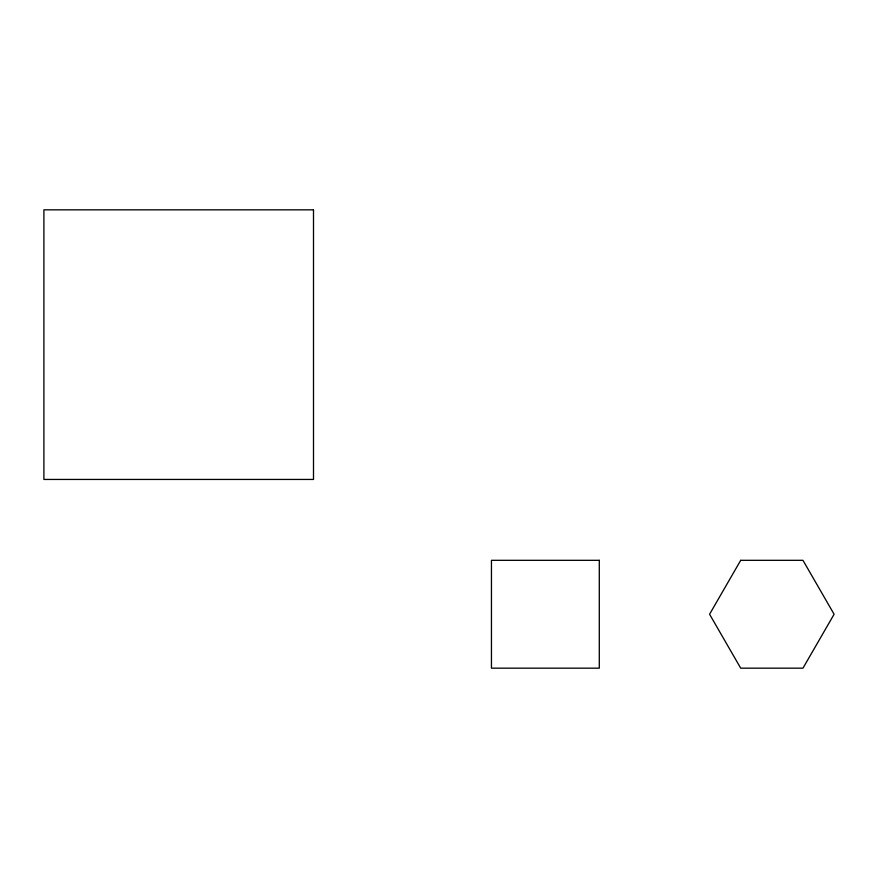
<?xml version="1.0" encoding="UTF-8"?>
<svg xmlns="http://www.w3.org/2000/svg" width="878" height="878" viewBox="0 0 878 878"><rect width="100%" height="100%" fill="white"/><g stroke="black" fill="none" stroke-linecap="round" stroke-linejoin="round"><path stroke-width="1.32" d="M740.703 560.318L709.578 614.249L740.703 668.169L802.964 668.169L834.1 614.249L802.964 560.318L740.703 560.318M313.501 209.831L43.9 209.831L43.9 479.443L313.501 479.443L313.501 209.831M599.29 560.318L491.45 560.318L491.45 668.169L599.29 668.169L599.29 560.318"/></g></svg>
